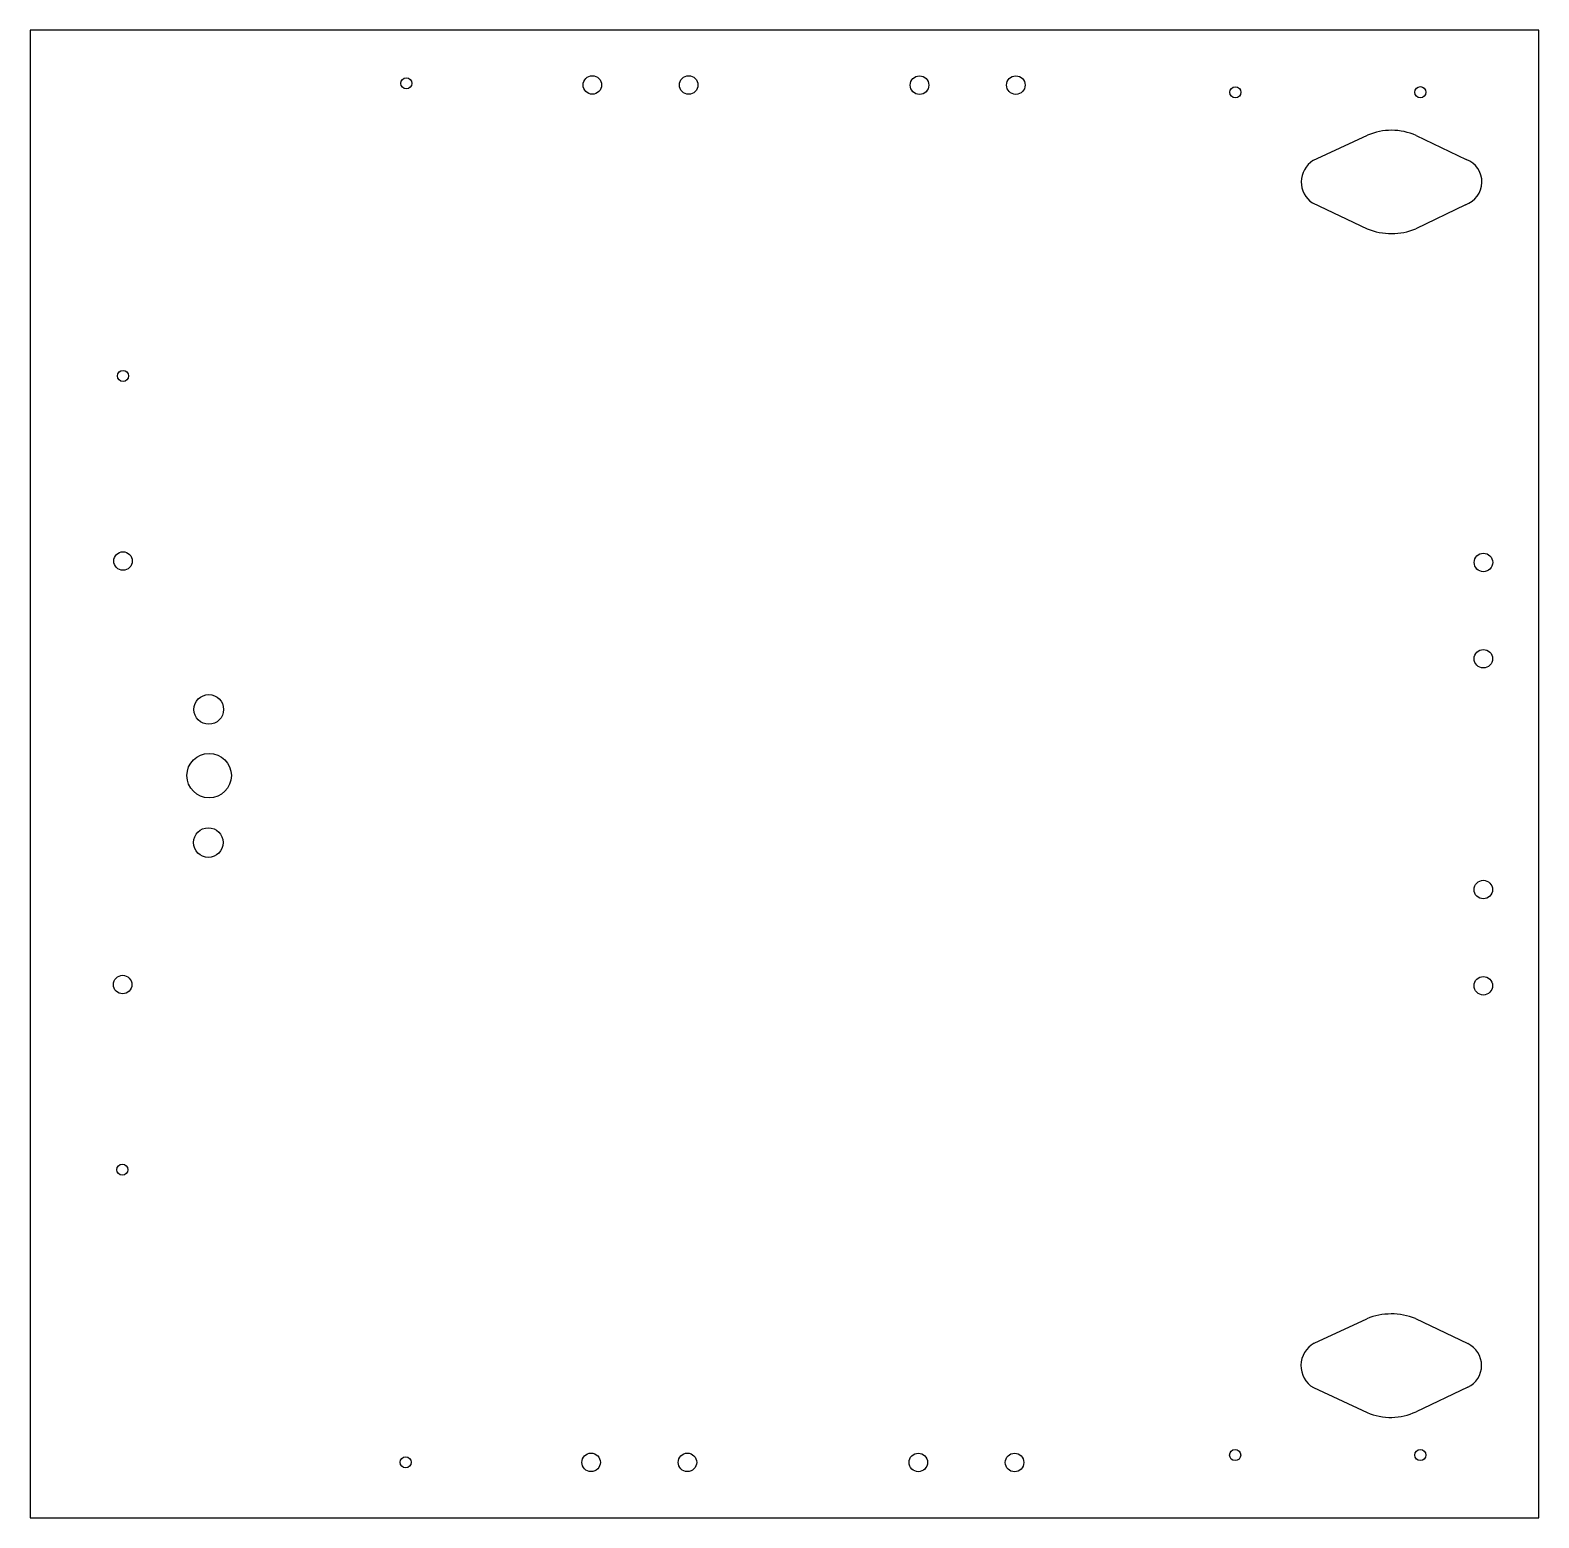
# Model space of a CAD drawing. Header units: millimetres. Extents: x -39 to 369, y -223 to 178.
import ezdxf

# ---------------------------------------------------------------- set-up
doc = ezdxf.new("R2010")
doc.units = ezdxf.units.MM
doc.layers.add('Sketch022', color=7, linetype='CONTINUOUS')

msp = doc.modelspace()

# ---------------------------------------------------------------- linework, layer by layer
at = {"layer": 'Sketch022'}
for p, q in [((-38.69, 178.3), (-38.69, -223.42)), ((368.58, 178.3), (-38.69, 178.3)), ((368.58, -223.42), (368.58, 178.3)), ((307.59, 143.08), (322.3, 149.92)), ((335.43, 149.87), (349, 143.37)), ((307.47, 131.63), (322.28, 124.64)), ((348.75, 131.16), (335.39, 124.65)), ((307.93, -176.27), (322.15, -169.65)), ((335.28, -169.61), (349.43, -176.39)), ((307.72, -188.27), (322.25, -194.99)), ((349.41, -188.17), (335.46, -194.76)), ((-38.69, -223.42), (368.58, -223.42))]:
    msp.add_line(p, q, dxfattribs=at)
for centre, radius in [((62.86, 163.93), 1.5), ((113.08, 163.5), 2.5), ((139.07, 163.49), 2.5), ((201.39, 163.45), 2.5), ((227.39, 163.46), 2.5), ((286.67, 161.51), 1.5), ((336.6, 161.54), 1.5), ((-13.62, 84.93), 1.5), ((-13.62, 34.95), 2.5), ((353.62, 34.56), 2.5), ((353.61, 8.56), 2.5), ((9.52, -5.12), 4), ((9.62, -23), 6), ((9.4, -41.08), 4), ((353.59, -53.77), 2.5), ((-13.74, -79.43), 2.5), ((353.59, -79.75), 2.5), ((-13.81, -129.42), 1.5), ((62.69, -208.42), 1.5), ((112.74, -208.44), 2.5), ((138.74, -208.44), 2.5), ((201.06, -208.47), 2.5), ((227.05, -208.48), 2.5), ((286.6, -206.48), 1.5), ((336.6, -206.48), 1.5)]:
    msp.add_circle(centre, radius, dxfattribs=at)
for centre, radius, start, end in [((328.81, 134.74), 16.51, 66.3547, 113.2049), ((311.28, 137.31), 6.84, 122.6492, -123.8593), ((346.74, 137.31), 6.47, -71.8494, 69.545), ((328.82, 140.9), 17.52, -111.9261, -67.9842), ((328.75, -185.86), 17.5, 68.1239, 112.1735), ((311.29, -182.33), 6.93, 119.0556, -121.0556), ((346.6, -182.27), 6.53, -64.4704, 64.2932), ((328.61, -180.3), 16, -113.394, -64.6326)]:
    msp.add_arc(centre, radius, start, end, dxfattribs=at)

doc.saveas('drawing.dxf')
